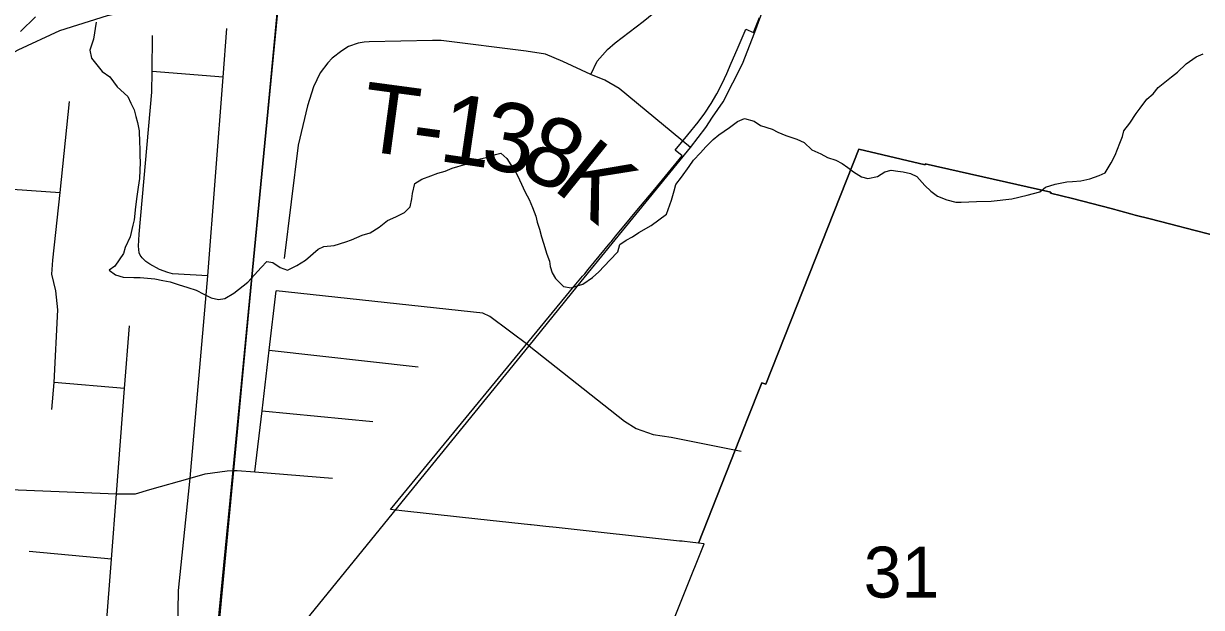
# Model space of a CAD drawing. Extents: x -18.8 to 34, y 0 to 22.
# Drawn here: x 23.937 to 24.905, y 15.898 to 16.378 of the extents above; entities that cross this region are included whole.
import ezdxf

# ---------------------------------------------------------------- set-up
doc = ezdxf.new("R2010")
doc.units = 0
for name, color, linetype in [('GM_X_City_Street', 7, 'Continuous'), ('GM_X_Corporation', 7, 'Continuous'), ('GM_X_Minor_River', 7, 'Continuous'), ('GM_X_Section', 7, 'Continuous'), ('GM_X_Section_Text', 7, 'Continuous'), ('GM_X_State_Route', 7, 'Continuous'), ('GM_X_Township_Road', 7, 'Continuous'), ('GM_X_Township_Road_Text', 7, 'Continuous'), ('GM_X_US_Route', 7, 'Continuous')]:
    doc.layers.add(name, color=color, linetype=linetype)

msp = doc.modelspace()

# ---------------------------------------------------------------- linework, layer by layer
at = {"layer": 'GM_X_City_Street'}
for p, q in [((24.10112, 16.33437), (24.04266, 16.33898)), ((24.13899, 16.10982), (24.26134, 16.09624)), ((24.0201, 16.07831), (23.96217, 16.0832)), ((24.13304, 16.05988), (24.22415, 16.05125)), ((24.00925, 15.93798), (23.94165, 15.94434))]:
    msp.add_line(p, q, dxfattribs=at)
for points in [[(24.08852, 16.17105), (24.05932, 16.17257), (24.05551, 16.17377), (24.04878, 16.17627), (24.04089, 16.18047), (24.03754, 16.18265), (24.03439, 16.18585), (24.03287, 16.18798), (24.03203, 16.19001), (24.03155, 16.1955), (24.03203, 16.2052), (24.04252, 16.32193), (24.04266, 16.33898), (24.04292, 16.36864)], [(24.06212, 15.82743), (24.06536, 15.86474), (24.06382, 15.87884), (24.06426, 15.91225), (24.07408, 16.00467), (24.08852, 16.17105), (24.10112, 16.33437), (24.10419, 16.37425)], [(23.9602, 16.06109), (23.96217, 16.0832), (23.96512, 16.14302), (23.96358, 16.15863), (23.96011, 16.17239), (23.96113, 16.18376), (23.96696, 16.23964), (23.97476, 16.31448)], [(23.88816, 16.24478), (23.91067, 16.24331), (23.91584, 16.24297), (23.96696, 16.23964)], [(24.12707, 16.00973), (24.13304, 16.05988), (24.13899, 16.10982), (24.14479, 16.15856)], [(24.35263, 16.11357), (24.32047, 16.13761), (24.31446, 16.14042), (24.14479, 16.15856)], [(24.00047, 15.82457), (24.00925, 15.93798), (24.01341, 15.99185), (24.0201, 16.07831), (24.02408, 16.12982)], [(24.35263, 16.11357), (24.431, 16.05144), (24.44071, 16.04549), (24.45461, 16.04056), (24.46935, 16.03827), (24.52708, 16.02686)], [(23.82985, 15.99932), (23.88597, 15.99703), (23.89851, 15.99652), (24.01341, 15.99185), (24.01421, 15.99181), (24.02902, 15.99181), (24.04087, 15.99529), (24.07408, 16.00467), (24.08638, 16.00815), (24.10429, 16.01072), (24.10944, 16.01082), (24.11265, 16.01088), (24.12707, 16.00973), (24.1911, 16.00464)]]:
    msp.add_lwpolyline(points, dxfattribs=at)
at = {"layer": 'GM_X_Corporation'}
for points in [[(24.92164, 16.20269), (24.90038, 16.20821), (24.87912, 16.21373), (24.86316, 16.21788), (24.85108, 16.22102), (24.84722, 16.22209), (24.83126, 16.22624), (24.8153, 16.23039), (24.79938, 16.23453), (24.78134, 16.23899), (24.78164, 16.23975), (24.6783, 16.26318), (24.67824, 16.26236), (24.62386, 16.27514), (24.54721, 16.08191), (24.54401, 16.0831), (24.53175, 16.05215), (24.52974, 16.04705), (24.49181, 15.95123), (24.48512, 15.95197), (24.48041, 15.95248), (24.47838, 15.9527), (24.4763, 15.95293), (24.37487, 15.96401), (24.36645, 15.96493), (24.35439, 15.96624), (24.35383, 15.9663), (24.32053, 15.96994), (24.29553, 15.97267), (24.24804, 15.97786), (24.23879, 15.97877), (24.38976, 16.16255), (24.39662, 16.17064), (24.39833, 16.17271), (24.40126, 16.17625), (24.41936, 16.19814), (24.4196, 16.19842), (24.42005, 16.19897), (24.42403, 16.20378), (24.4361, 16.21838), (24.43991, 16.22298), (24.45592, 16.24234), (24.47848, 16.26961), (24.47264, 16.27444), (24.4832, 16.28689), (24.49164, 16.29723), (24.49712, 16.30482), (24.50225, 16.31267), (24.50697, 16.32075), (24.51134, 16.32903), (24.51143, 16.32921), (24.51534, 16.33747), (24.51888, 16.34589), (24.52363, 16.35707), (24.53024, 16.37248), (24.53078, 16.37378), (24.53719, 16.37119), (24.54215, 16.38348)], [(24.46426, 15.87013), (24.49659, 15.95071), (24.49181, 15.95123), (24.52974, 16.04705), (24.53175, 16.05215), (24.54401, 16.0831), (24.54721, 16.08191), (24.62386, 16.27514), (24.67824, 16.26236), (24.6783, 16.26318), (24.78164, 16.23975), (24.78134, 16.23899), (24.79938, 16.23453), (24.8153, 16.23039), (24.83126, 16.22624), (24.84722, 16.22209), (24.85108, 16.22102), (24.86316, 16.21788), (24.87912, 16.21373), (24.90038, 16.20821), (24.92164, 16.20269)]]:
    msp.add_lwpolyline(points, dxfattribs=at)
at = {"layer": 'GM_X_Minor_River'}
for points in [[(23.93452, 16.37194), (23.94688, 16.38387)], [(23.99667, 16.37952), (23.9946, 16.36554), (23.99158, 16.35655), (23.99285, 16.35003), (24.00153, 16.33903), (24.00782, 16.33459), (24.01395, 16.32635), (24.02276, 16.31839), (24.02521, 16.31296), (24.02803, 16.30752), (24.02934, 16.30215), (24.03067, 16.29715), (24.03192, 16.29026), (24.0323, 16.28074), (24.03249, 16.2758), (24.03263, 16.26971), (24.0328, 16.26438), (24.03227, 16.2511), (24.03123, 16.24392), (24.03017, 16.23636), (24.02907, 16.22767), (24.02789, 16.21707), (24.02695, 16.21255), (24.02468, 16.20314), (24.02053, 16.19419), (24.0192, 16.18931), (24.01195, 16.17897), (24.00727, 16.17574), (24.01243, 16.17173), (24.01882, 16.16994), (24.02754, 16.16958), (24.03287, 16.16974), (24.04498, 16.16848), (24.05139, 16.16707), (24.05743, 16.16606), (24.06418, 16.16388), (24.07206, 16.16127), (24.07881, 16.15909), (24.08514, 16.15579), (24.09111, 16.15288), (24.09713, 16.15149), (24.10249, 16.15241), (24.10988, 16.15666), (24.12126, 16.1657), (24.13237, 16.17778), (24.13713, 16.1829), (24.14204, 16.18194), (24.14796, 16.17789), (24.15395, 16.17574), (24.16171, 16.1796), (24.16871, 16.18387), (24.17933, 16.19293), (24.18397, 16.19502), (24.19237, 16.19581), (24.20199, 16.19884), (24.20661, 16.20055), (24.2155, 16.20436), (24.22204, 16.20637), (24.22945, 16.211), (24.23612, 16.21642), (24.24308, 16.21956), (24.25006, 16.22307), (24.25481, 16.22781), (24.2562, 16.23422), (24.25676, 16.23876), (24.25861, 16.24704), (24.26445, 16.2506), (24.27177, 16.25334), (24.27756, 16.25538), (24.2837, 16.25702), (24.2895, 16.25944), (24.30065, 16.26278), (24.30992, 16.26658), (24.3172, 16.26818), (24.32491, 16.2709), (24.32951, 16.27185), (24.33428, 16.26747), (24.3375, 16.26239), (24.34181, 16.25613), (24.34461, 16.24994), (24.34953, 16.23985), (24.3527, 16.23364), (24.35549, 16.22706), (24.35825, 16.22011), (24.3592, 16.21513), (24.36125, 16.20934), (24.36291, 16.20319), (24.3646, 16.1978), (24.36729, 16.18895), (24.36934, 16.18316), (24.36992, 16.17858), (24.37162, 16.17356), (24.37448, 16.16888), (24.38105, 16.16215), (24.3871, 16.16114), (24.3921, 16.16283)], [(24.3921, 16.16283), (24.39671, 16.16416), (24.4049, 16.16952), (24.41003, 16.17425), (24.41914, 16.18376), (24.4255, 16.19071), (24.42726, 16.19672), (24.43234, 16.20031), (24.43777, 16.20313), (24.44285, 16.20672), (24.45295, 16.21238), (24.46548, 16.22174), (24.46974, 16.23335), (24.47194, 16.24086), (24.47328, 16.24613), (24.47808, 16.25201), (24.48413, 16.26088), (24.48775, 16.26605), (24.49369, 16.27227), (24.49806, 16.27703), (24.50401, 16.28324), (24.50871, 16.28685), (24.51731, 16.29295), (24.52397, 16.298), (24.52977, 16.30042), (24.53766, 16.29819), (24.54284, 16.29456), (24.5526, 16.29149), (24.55706, 16.28903), (24.5638, 16.28647), (24.5728, 16.28343), (24.57876, 16.28053), (24.58499, 16.27457), (24.59246, 16.27122), (24.59805, 16.26832), (24.6048, 16.26614), (24.61001, 16.26327), (24.61482, 16.26003), (24.61924, 16.25642), (24.62592, 16.25235), (24.63118, 16.25099), (24.63923, 16.25256), (24.64508, 16.25649), (24.65045, 16.25779), (24.65575, 16.25719), (24.66029, 16.25662), (24.66631, 16.25524), (24.67154, 16.25274), (24.67808, 16.24524), (24.68283, 16.24049), (24.68838, 16.23646), (24.69624, 16.23347), (24.70339, 16.23165), (24.70794, 16.23146), (24.72051, 16.23209), (24.73268, 16.23234), (24.74947, 16.23431), (24.76213, 16.2372), (24.77251, 16.24019), (24.77721, 16.2438), (24.7853, 16.2465), (24.79487, 16.24839), (24.79944, 16.24858), (24.8063, 16.24906), (24.81358, 16.25065), (24.82129, 16.25338), (24.82633, 16.25583), (24.83121, 16.26399), (24.8345, 16.27031), (24.8383, 16.28004), (24.84042, 16.28565), (24.84174, 16.29016), (24.84655, 16.29642), (24.85181, 16.30456), (24.85502, 16.30899), (24.86063, 16.31636), (24.86574, 16.32071), (24.86975, 16.32586), (24.88073, 16.33453), (24.88582, 16.3385), (24.89294, 16.34543), (24.90114, 16.35117), (24.90694, 16.35359)]]:
    msp.add_lwpolyline(points, dxfattribs=at)
at = {"layer": 'GM_X_Section'}
msp.add_lwpolyline([(24.15613, 16.49998), (25.17365, 16.38265), (25.0796, 15.37296), (24.05956, 15.47897)], close=True, dxfattribs=at)
at = {"layer": 'GM_X_State_Route'}
for points in [[(24.09159, 15.82934), (24.1092, 16.01134), (24.14785, 16.41089), (24.1486, 16.41857), (24.15659, 16.50129), (24.16108, 16.54766), (24.16978, 16.65088), (24.1766, 16.72209), (24.18255, 16.78422), (24.1849, 16.80862), (24.18739, 16.83469), (24.1947, 16.91101), (24.21112, 17.08343)], [(24.21112, 17.08343), (24.1947, 16.91101), (24.18739, 16.83469), (24.1849, 16.80862), (24.18255, 16.78422), (24.1766, 16.72209), (24.16978, 16.65088), (24.16108, 16.54766), (24.15659, 16.50129), (24.1486, 16.41857), (24.14785, 16.41089), (24.1092, 16.01134), (24.09159, 15.82934)], [(23.59213, 15.97535), (23.59714, 15.97564), (23.61407, 15.9784), (23.6375, 15.98617), (23.65154, 15.99385), (23.66492, 16.00152), (23.68268, 16.01687), (23.69575, 16.036), (23.71626, 16.06954), (23.77979, 16.20448), (23.79019, 16.22118), (23.80386, 16.24315), (23.82753, 16.27353), (23.85792, 16.30549), (23.90369, 16.34061), (23.93242, 16.35675), (23.96674, 16.37262), (24.006, 16.38517), (24.05086, 16.39492), (24.10613, 16.40347), (24.14809, 16.41037), (24.15295, 16.41107)]]:
    msp.add_lwpolyline(points, dxfattribs=at)
at = {"layer": 'GM_X_Township_Road'}
for points in [[(24.40341, 16.33669), (24.40853, 16.34743), (24.41307, 16.35247), (24.4171, 16.35702), (24.42341, 16.36257), (24.44636, 16.38014), (24.45833, 16.38978)], [(24.27317, 16.36443), (24.22105, 16.36329), (24.21702, 16.36311), (24.21204, 16.36225), (24.20403, 16.35945), (24.19863, 16.35607), (24.19068, 16.34993), (24.18721, 16.34627), (24.18079, 16.33782), (24.1755, 16.32651), (24.17037, 16.31067), (24.16289, 16.27852), (24.15114, 16.18525)], [(24.48533, 16.27662), (24.4267, 16.32497), (24.41483, 16.33203), (24.40341, 16.33669), (24.38026, 16.34717), (24.36613, 16.35323), (24.35023, 16.35575), (24.28033, 16.36459), (24.27317, 16.36443)]]:
    msp.add_lwpolyline(points, dxfattribs=at)
at = {"layer": 'GM_X_US_Route'}
for points in [[(24.50354, 16.30147), (24.5121, 16.31412), (24.52811, 16.34533), (24.53815, 16.37148), (24.54326, 16.38479), (24.54841, 16.39816)], [(24.39218, 16.1623), (24.39547, 16.16636), (24.48533, 16.27662), (24.49782, 16.29305), (24.50354, 16.30147)], [(24.24467, 15.98077), (24.35263, 16.11357), (24.39218, 16.1623)], [(23.85048, 15.23784), (23.88934, 15.3182), (23.9317, 15.4058), (23.94623, 15.43908), (23.965, 15.48554), (24.00459, 15.56328), (24.00854, 15.57142), (24.01419, 15.58304), (24.05797, 15.67426), (24.08466, 15.72388), (24.09788, 15.74847), (24.13889, 15.8345), (24.15569, 15.86745), (24.17228, 15.89172), (24.24467, 15.98077)]]:
    msp.add_lwpolyline(points, dxfattribs=at)

# ---------------------------------------------------------------- texts
at = {"layer": 'GM_X_Section_Text'}
msp.add_text('31', height=0.041856, rotation=0.00001, dxfattribs=at).set_placement((24.62777, 15.90642))
at = {"layer": 'GM_X_Township_Road_Text'}
for s, rotation, p in [('T', 352.34022, (24.21222, 16.27445)), ('1', 351.67046, (24.27728, 16.26564)), ('3', 349.33815, (24.31131, 16.26067)), ('8', 335.90489, (24.34236, 16.25525)), ('-', 352.20935, (24.25431, 16.26879)), ('K', 321.13311, (24.37101, 16.24298))]:
    msp.add_text(s, height=0.05682, rotation=rotation, dxfattribs=at).set_placement(p)

doc.saveas('drawing.dxf')
